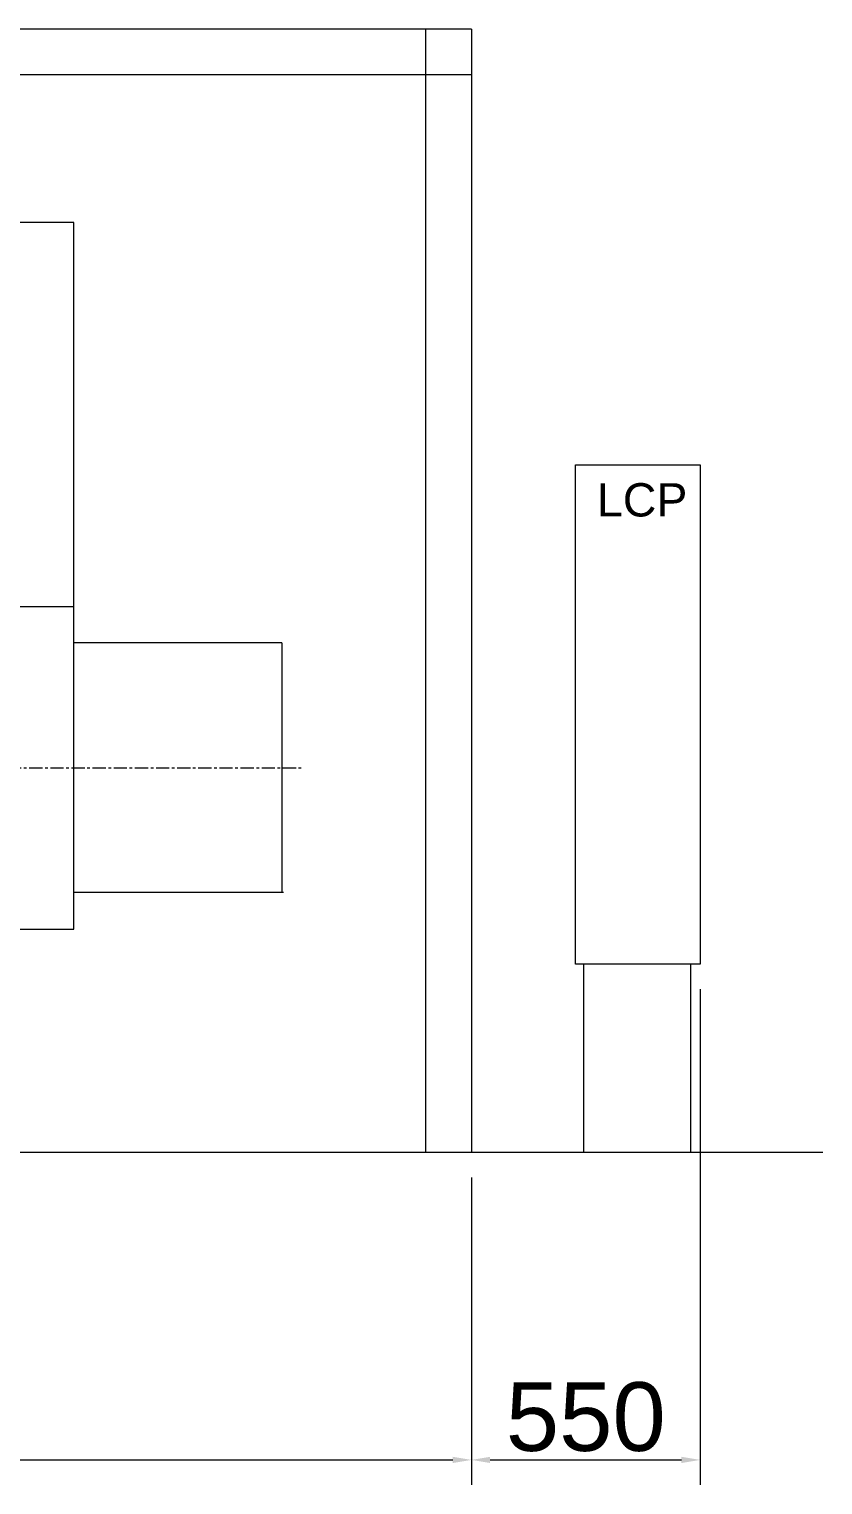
# Model space of a CAD drawing. Header units: millimetres. Extents: x 2 to 671028, y -1 to 511258.
# Drawn here: x 374092 to 422560, y 300714 to 389576 of the extents above; entities that cross this region are included whole.
import ezdxf

# ---------------------------------------------------------------- set-up
doc = ezdxf.new("R2010")
doc.units = ezdxf.units.MM
doc.header["$LTSCALE"] = 25.4
doc.linetypes.add('CENTER', pattern=[50.8, 31.75, -6.35, 6.35, -6.35])
doc.layers.get('Defpoints').update_dxf_attribs({"lineweight": 5})
doc.layers.add('06___ANNOTATIONS', color=7, linetype='Continuous', lineweight=5)
doc.layers.add('中心线', color=5, linetype='CENTER', lineweight=5)
doc.styles.add('Roman', font='arial.ttf')
doc.styles.get("Standard").update_dxf_attribs({"font": 'arial.ttf'})
doc.dimstyles.new('ISO-25', dxfattribs={"dimscale": 30, "dimtxt": 38.1, "dimasz": 38.1, "dimexe": 50.8, "dimexo": 50.8, "dimgap": 15.875, "dimtad": 1, "dimtih": 1, "dimtoh": 1, "dimdec": 1, "dimlfac": 0.03937, "dimdsep": 46, "dimtxsty": 'Standard', "dimcen": 63.5, "dimclrd": 7, "dimclre": 7, "dimclrt": 7, "dimadec": 0, "dimazin": 0, "dimtfac": 1, "dimtdec": 1, "dimtmove": 0, "dimatfit": 3, "dimfxl": 25.4, "dimlwd": 5, "dimlwe": 5, "dimarcsym": 0})

# ---------------------------------------------------------------- blocks, each defined once
blk = doc.blocks.new('*D42')
at = {"color": 7, "linetype": 'Continuous', "lineweight": 5, "transparency": 16777216}
for p, q in [((232696, 331046), (232696, 300714)), ((401098, 319154), (401098, 300714)), ((233839, 302238), (399955, 302238))]:
    blk.add_line(p, q, dxfattribs=at)
at = {"color": 7, "transparency": 16777216}
for points in [[(233839, 302429), (233839, 302048), (232696, 302238)], [(399955, 302429), (399955, 302048), (401098, 302238)]]:
    blk.add_solid(points, dxfattribs=at)
at = {"layer": 'Defpoints', "color": 0, "transparency": 16777216}
for p in [(232696, 332570), (401098, 320678), (401098, 302238)]:
    blk.add_point(p, dxfattribs=at)
at = {"color": 7, "lineweight": 5, "transparency": 16777216, "insert": (316897, 305423), "char_height": 4191, "attachment_point": 5, "style": 'Roman'}
blk.add_mtext('{\\H1.25x;C}', dxfattribs=at)
blk = doc.blocks.new('*D51')
at = {"color": 7, "linetype": 'Continuous', "lineweight": 5, "transparency": 16777216}
for p, q in [((415068, 330980), (415068, 300714)), ((401098, 319472), (401098, 300714)), ((402241, 302238), (413925, 302238))]:
    blk.add_line(p, q, dxfattribs=at)
at = {"color": 7, "transparency": 16777216}
for points in [[(402241, 302429), (402241, 302048), (401098, 302238)], [(413925, 302429), (413925, 302048), (415068, 302238)]]:
    blk.add_solid(points, dxfattribs=at)
at = {"layer": 'Defpoints', "color": 0, "transparency": 16777216}
for p in [(415068, 332504), (401098, 320996), (415068, 302238)]:
    blk.add_point(p, dxfattribs=at)
at = {"color": 7, "lineweight": 5, "transparency": 16777216, "insert": (408083, 304854), "char_height": 4191, "attachment_point": 5, "style": 'Roman'}
blk.add_mtext('550', dxfattribs=at)

msp = doc.modelspace()

# ---------------------------------------------------------------- linework, layer by layer
at = {"color": 7, "lineweight": 5}
for p, q in [((401097.57, 389575.91), (272827.57, 389575.91)), ((398303.57, 389575.91), (398303.57, 320995.91)), ((401097.57, 389575.91), (401097.57, 320995.91)), ((401097.57, 386781.91), (272827.57, 386781.91)), ((376827.82, 377761.73), (369288.87, 377761.73)), ((376827.82, 354336.1), (376827.82, 377761.73)), ((407448.33, 362984.31), (415068.33, 362984.31)), ((407448.33, 332504.31), (407448.33, 362984.31)), ((415068.33, 362984.31), (415068.33, 332504.31)), ((371346.28, 354336.1), (376827.82, 354336.1)), ((376827.82, 334639.36), (376827.82, 354336.1)), ((389527.82, 352107.09), (376827.82, 352107.09)), ((389527.82, 352107.09), (389527.82, 336868.37)), ((389626.48, 336867.73), (376827.82, 336867.73)), ((370987.27, 334639.36), (376827.82, 334639.36)), ((415068.33, 332504.31), (407448.33, 332504.31)), ((407943.57, 332504.31), (407943.57, 320995.91)), ((414483.02, 332504.31), (414483.02, 320995.91)), ((422559.88, 320995.91), (230673.4, 320995.91))]:
    msp.add_line(p, q, dxfattribs=at)
at = {"layer": '中心线', "lineweight": 5}
msp.add_line((316034.79, 344487.73), (390743.96, 344487.73), dxfattribs=at)

# ---------------------------------------------------------------- texts
at = {"layer": '06___ANNOTATIONS', "color": 7, "linetype": 'Continuous', "lineweight": 5, "insert": (408766.28, 360827.97), "char_height": 2031.996, "width": 109153.0252, "attachment_point": 4, "style": 'Roman'}
msp.add_mtext('LCP', dxfattribs=at)

# ---------------------------------------------------------------- dimensions: what is measured, and where the dimension line sits
at = {"color": 7, "lineweight": 5}
dim = msp.add_linear_dim(base=(401097.57, 302238.3), p1=(232695.57, 332569.58), p2=(401097.57, 320678.41), text='{\\H1.25x;C}', dimstyle='ISO-25', override={"dimscale": 30, "dimtxt": 139.7, "dimpost": '\\X', "dimtxsty": 'Roman', "dimtmove": 1}, dxfattribs=at)
dim.commit()
dim.dimension.update_dxf_attribs({"geometry": '*D42', "text_midpoint": (316896.57, 305423.26)})
dim = msp.add_linear_dim(base=(415068.33, 302238.3), p1=(401097.57, 320995.91), p2=(415068.33, 332504.31), dimstyle='ISO-25', override={"dimscale": 30, "dimtxt": 139.7, "dimpost": '\\X', "dimtxsty": 'Roman', "dimtmove": 1}, dxfattribs=at)
dim.commit()
dim.dimension.update_dxf_attribs({"geometry": '*D51', "text_midpoint": (408082.95, 304854.36)})

doc.saveas('drawing.dxf')
